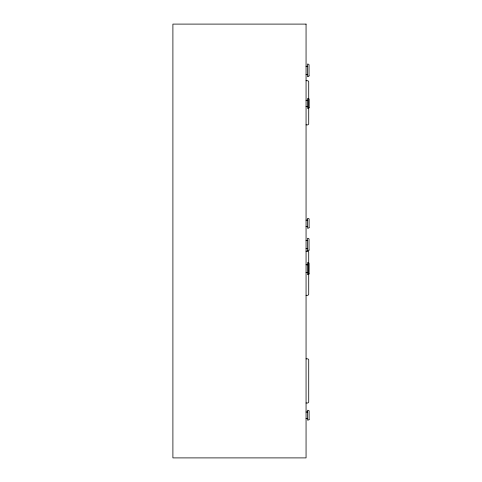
<?xml version="1.0" encoding="UTF-8"?>
<svg xmlns="http://www.w3.org/2000/svg" width="482" height="482" viewBox="0 0 482 482"><rect width="100%" height="100%" fill="white"/><g stroke="black" fill="none" stroke-linecap="round" stroke-linejoin="round"><path stroke-width="0.72" d="M306.058 66.305L307.552 66.305M306.058 74.427L307.552 74.427M306.058 80.735L307.962 80.735L308.721 81.645L308.721 123.958L307.962 124.868L306.058 124.868M306.058 100.298L307.582 100.298M306.058 106.618L307.582 106.618M306.058 220.147L307.582 220.147M306.058 226.468L307.582 226.468M306.058 240.56L307.552 240.56M306.058 248.676L307.552 248.676M306.058 251.182L307.962 251.182L308.721 252.092L308.721 294.406L307.962 295.315L306.058 295.315M306.058 264.793L307.552 264.793M306.058 272.505L307.552 272.505M306.058 358.855L307.962 358.855L308.721 359.765L308.721 402.078L307.962 402.988L306.058 402.988M306.058 412.032L307.582 412.032M306.058 418.352L307.582 418.352M309.04 75.734L308.823 76.433L307.552 76.722L307.552 64.01L308.823 64.299L309.04 64.998L309.04 75.734M309.04 249.989L308.823 250.682L307.552 250.971L307.552 238.265L308.823 238.554L309.04 239.247L309.04 249.989M309.04 273.752L308.823 274.415L307.552 274.686L307.552 262.612L308.823 262.889L309.04 263.552L309.04 273.752M309.101 107.637L308.878 108.179L307.582 108.408L307.582 98.515L308.878 98.738L309.101 99.28L309.101 107.637M309.101 227.486L308.878 228.028L307.582 228.251L307.582 218.358L308.878 218.581L309.101 219.129L309.101 227.486M309.101 419.37L308.878 419.912L307.582 420.141L307.582 410.248L308.878 410.471L309.101 411.013L309.101 419.37M306.058 24.1L172.899 24.1L172.899 457.9L306.058 457.9L306.058 24.1"/></g></svg>
